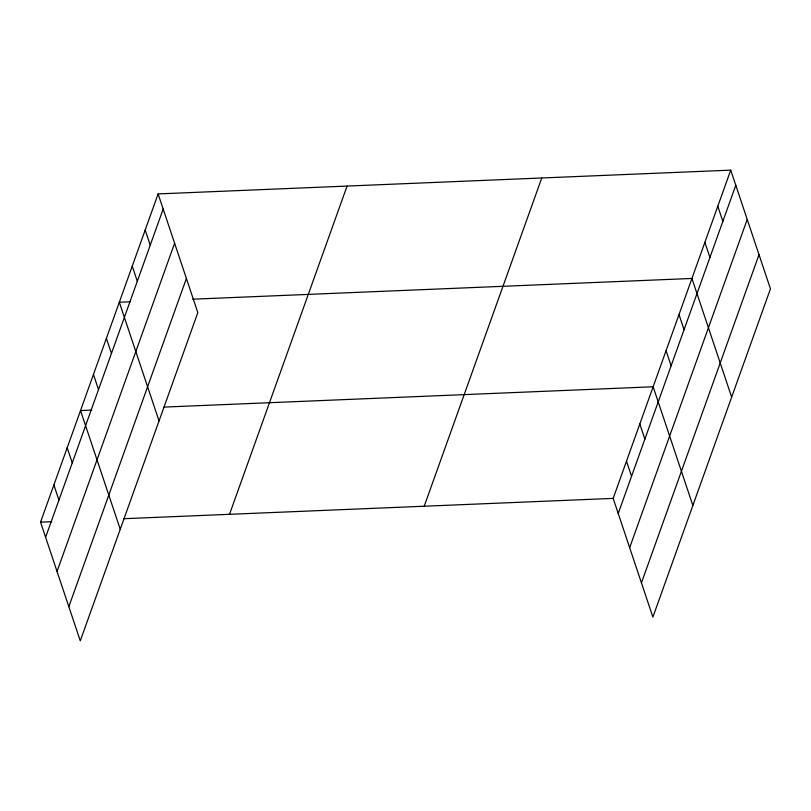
<?xml version="1.0" encoding="UTF-8"?>
<svg xmlns="http://www.w3.org/2000/svg" width="811" height="811" viewBox="0 0 811 811"><rect width="100%" height="100%" fill="white"/><g stroke="black" fill="none" stroke-linecap="round" stroke-linejoin="round"><path stroke-width="1.22" d="M158.115 193.92L197.833 312.62L80.269 640.862L40.55 522.162L158.115 193.92L730.731 170.138L770.45 288.838L652.885 617.08L613.167 498.38L730.731 170.138M45.609 537.287L163.173 209.045M57.044 571.461L174.618 243.219M68.834 606.679L186.398 278.437M229.513 514.316L347.078 186.074M424.204 506.226L541.768 177.984M618.225 513.495L735.79 185.253M629.66 547.678L747.225 219.436M641.44 582.896L759.015 254.654M130.51 301.773L119.318 302.239L159.037 420.939M192.673 299.198L691.935 278.457L731.654 397.157M91.714 410.092L80.522 410.559L120.241 529.259M163.812 407.102L653.139 386.776L692.858 505.476M40.55 522.162L51.742 521.696M123.84 518.705L613.167 498.38M717.806 206.247L722.865 221.362M704.871 242.347L709.929 257.472M679 314.567L684.058 329.682M666.074 350.666L671.133 365.791M639.818 423.981L644.877 439.096M626.487 461.175L631.546 476.3M145.189 230.03L150.248 245.145M132.254 266.14L137.312 281.255M106.393 338.349L111.452 353.464M93.458 374.459L98.516 389.574M67.201 447.763L72.26 462.878M53.871 484.968L58.929 500.083"/></g></svg>
